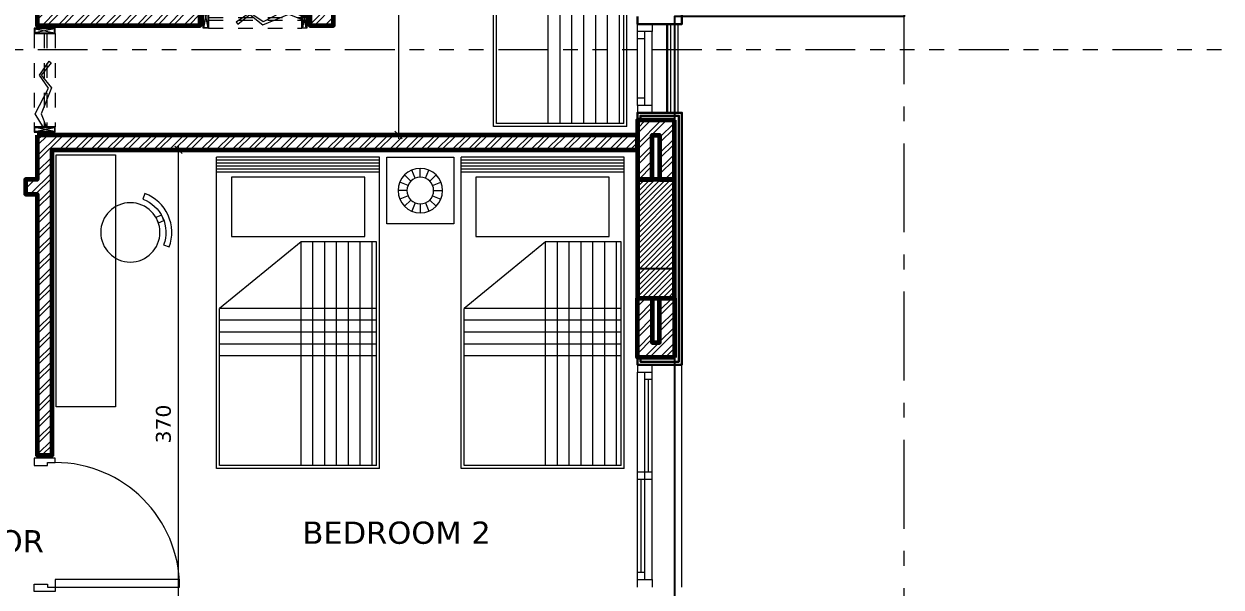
# Model space of a CAD drawing. Header units: inches. Extents: x -48 to 777, y -156 to 510.
# Drawn here: x 304.19 to 312.27, y 138.11 to 141.91 of the extents above; entities that cross this region are included whole.
import ezdxf

# ---------------------------------------------------------------- set-up
doc = ezdxf.new("R2010")
doc.units = ezdxf.units.IN
doc.header["$MEASUREMENT"] = 0
doc.set_wipeout_variables(frame=1)
for name, pattern in [('ACAD_ISO06W100', [36, 24, -3, 0, -3, 0, -3, 0, -3]), ('ACAD_ISO10W100', [18, 12, -3, 0, -3]), ('HIDDEN', [0.375, 0.25, -0.125]), ('HIDDEN2', [0.1875, 0.125, -0.0625])]:
    doc.linetypes.add(name, pattern=pattern)
doc.layers.get('Defpoints').update_dxf_attribs({"lineweight": 5})
for name, color, linetype, lineweight in [('A-AXIS', 253, 'ACAD_ISO10W100', 5), ('A-DIM', 9, 'Continuous', 5), ('A-DOORS', 38, 'Continuous', 20), ('A-FURN1', 211, 'Continuous', 15), ('A-HIDDEN', 254, 'HIDDEN', 5), ('A-LEVELS', 139, 'Continuous', 20), ('A-LIMIT LOT', 235, 'ACAD_ISO10W100', 20), ('A-NOTES', 151, 'Continuous', 20), ('A-PILLARS', 1, 'Continuous', 60), ('A-TEXT', 50, 'Continuous', 15), ('A-WALLS', 7, 'Continuous', 60), ('A-WINDOWS', 4, 'Continuous', 20), ('C-STONE', 42, 'Continuous', 30), ('C-WOOD', 28, 'Continuous', 30), ('D-STONE', 52, 'Continuous', 20), ('D-WOOD', 32, 'Continuous', 20), ('H-PILLARS', 61, 'Continuous', 5), ('H-WALLS', 51, 'Continuous', 5)]:
    doc.layers.add(name, color=color, linetype=linetype, lineweight=lineweight)
doc.layers.add('HH-GREY', color=253, linetype='Continuous', lineweight=5, true_color=0x828282)
for name, color, linetype in [('pts pc', 7, 'Continuous'), ('str-columns', 3, 'Continuous'), ('str-first-slab', 5, 'Continuous'), ('str-second-slab', 5, 'Continuous')]:
    doc.layers.add(name, color=color, linetype=linetype)
doc.styles.add('2mm', font='simplex.shx', dxfattribs={"height": 0.5})
doc.styles.add('5mm', font='simplex_.ttf', dxfattribs={"height": 5})
doc.styles.add('ROMAND', font='verdana.ttf')
doc.dimstyles.new('M-1.50', dxfattribs={"dimtxt": 0.1, "dimasz": 0.05, "dimexe": 0.025, "dimexo": 0.025, "dimgap": 0.05, "dimtad": 1, "dimlfac": 100, "dimrnd": 0.5, "dimzin": 9, "dimdsep": 46, "dimtxsty": 'ROMAND', "dimblk": 'OBLIQUE', "dimcen": 1, "dimdle": 0.025, "dimclrd": 256, "dimclre": 256, "dimclrt": 2, "dimadec": 0, "dimazin": 0, "dimtfac": 0.666667, "dimtmove": 2, "dimatfit": 3, "dimfxl": 0.04, "dimtolj": 1, "dimtzin": 5, "dimlwd": -1, "dimlwe": -1, "dimarcsym": 0})
pattern_1 = [(45, (-242.49175, -175.21088), (-0.053033009, 0.053033009), []), (45, (-242.4564, -175.21088), (-0.053033009, 0.053033009), [])]
pattern_2 = [(45, (-198, 0), (-0.053033009, 0.053033009), []), (45, (-197.964645, 0), (-0.053033009, 0.053033009), [])]

# ---------------------------------------------------------------- blocks, each defined once
blk = doc.blocks.new('gkjhg')
at = {"layer": 'A-FURN1', "extrusion": (0, 0, -1)}
for p, q in [((566.8796, 146.1703), (568.9796, 146.1703)), ((566.8796, 146.1703), (566.8796, 145.0703)), ((566.8996, 146.1503), (566.8996, 145.0903)), ((566.8996, 146.1503), (568.4096, 146.1503)), ((568.4096, 146.1503), (568.4096, 145.6403)), ((568.9796, 146.1703), (568.9796, 145.0703)), ((568.4446, 146.0703), (568.8446, 146.0703)), ((568.4446, 145.1703), (568.4446, 146.0703)), ((568.8446, 146.0703), (568.8446, 145.1703)), ((568.4096, 145.6403), (567.9596, 145.0903)), ((568.8446, 145.1703), (568.4446, 145.1703)), ((566.8796, 145.0703), (568.9796, 145.0703)), ((566.8996, 145.0903), (567.9596, 145.0903))]:
    blk.add_line(p, q, dxfattribs=at)
at = {"layer": 'HH-GREY', "extrusion": (0, 0, -1)}
for p, q in [((567.6396, 146.1503), (567.6396, 145.0903)), ((567.7196, 146.1503), (567.7196, 145.0903)), ((567.7996, 146.1503), (567.7996, 145.0903)), ((567.8796, 146.1503), (567.8796, 145.0903)), ((567.9596, 146.1503), (567.9596, 145.0903)), ((568.8796, 146.1703), (568.8796, 145.0703)), ((568.8996, 146.1703), (568.8996, 145.0703)), ((568.9196, 146.1703), (568.9196, 145.0703)), ((568.9396, 146.1703), (568.9396, 145.0703)), ((568.9596, 146.1703), (568.9596, 145.0703)), ((566.8996, 146.1203), (568.4096, 146.1203)), ((566.8996, 146.0403), (568.4096, 146.0403)), ((566.8996, 145.9603), (568.4096, 145.9603)), ((566.8996, 145.8803), (568.4096, 145.8803)), ((566.8996, 145.8003), (568.4096, 145.8003)), ((566.8996, 145.7203), (568.4096, 145.7203)), ((566.8996, 145.6403), (568.4096, 145.6403))]:
    blk.add_line(p, q, dxfattribs=at)
blk = doc.blocks.new('dzhgjfcgxbf')
for p, q in [((631.551, 370.256), (631.481, 370.326)), ((631.6, 370.288), (631.562, 370.381)), ((631.657, 370.3), (631.657, 370.4)), ((631.715, 370.288), (631.753, 370.381)), ((631.764, 370.256), (631.834, 370.326)), ((631.507, 370.15), (631.407, 370.15)), ((631.519, 370.207), (631.426, 370.245)), ((631.796, 370.207), (631.888, 370.245)), ((631.807, 370.15), (631.907, 370.15)), ((631.519, 370.092), (631.426, 370.054)), ((631.551, 370.044), (631.481, 369.973)), ((631.6, 370.011), (631.562, 369.919)), ((631.657, 370), (631.657, 369.9)), ((631.715, 370.011), (631.753, 369.919)), ((631.764, 370.044), (631.834, 369.973)), ((631.796, 370.092), (631.888, 370.054))]:
    blk.add_line(p, q)
for radius in [0.25, 0.15]:
    blk.add_circle((631.657, 370.15), radius)
blk = doc.blocks.new('*U25')
for p, q in [((50, 100), (1450, 100)), ((100, 100), (100, 50)), ((725, 0), (725, 100)), ((775, 0), (775, 100)), ((50, 50), (1450, 50)), ((50, 0), (1450, 0)), ((100, 75), (725, 75)), ((775, 25), (1400, 25)), ((1400, 0), (1400, 50))]:
    blk.add_line(p, q)
for points in [[(0, 100), (50, 100), (50, 0), (0, 0)], [(1500, 100), (1450, 100), (1450, 0), (1500, 0)]]:
    blk.add_lwpolyline(points)
blk = doc.blocks.new('*U26')
for p, q in [((50, 100), (550, 100)), ((50, 50), (550, 50)), ((50, 0), (550, 0)), ((500, 50), (500, 0))]:
    blk.add_line(p, q)
for points in [[(0, 100), (50, 100), (50, 0), (0, 0)], [(600, 100), (550, 100), (550, 0), (600, 0)], [(100, 50), (100, 0)]]:
    blk.add_lwpolyline(points)
blk = doc.blocks.new('*U34')
for points in [[(130, -160), (100, -160), (100, -20), (150, -20), (150, -110), (130, -110), (130, -160)], [(970, -160), (1000, -160), (1000, -20), (950, -20), (950, -110), (970, -110), (970, -160)], [(180, -1000), (180, -160), (130, -160), (130, -1000)]]:
    blk.add_lwpolyline(points, close=True)
blk.add_arc((130, -160), 840, 270, 0)
blk = doc.blocks.new('vnkhjghg')
at = {"extrusion": (0, 0, -1)}
for points in [[(-757.0152, 41.8368), (-757.0011, 41.7994, 0.414214), (-757.1411, 41.4902), (-757.1785, 41.4761, -0.414214)], [(-757.1426, 41.6552, -0.041739), (-757.1261, 41.6917), (-757.0895, 41.6751, 0.050126), (-757.106, 41.6387)]]:
    blk.add_lwpolyline(points, format="xyb", close=True, dxfattribs=at)
blk.add_circle((-756.9165, 41.5748), 0.2, dxfattribs=at)
blk = doc.blocks.new('_Oblique')
at = {"color": 0, "linetype": 'ByBlock', "lineweight": -2}
blk.add_line((-0.5, -0.5), (0.5, 0.5), dxfattribs=at)
blk = doc.blocks.new('*D111')
at = {"layer": 'A-DIM', "transparency": 16777216}
blk.add_line((305.2306, 137.3319), (305.2306, 141.0819), dxfattribs=at)
at = {"layer": 'Defpoints', "color": 0, "transparency": 16777216}
for p in [(305.2306, 141.0569), (305.2306, 141.0569), (305.2306, 137.3569)]:
    blk.add_point(p, dxfattribs=at)
at = {"layer": 'A-DIM', "transparency": 16777216, "xscale": 0.05, "yscale": 0.05, "zscale": 0.05}
for p, rotation in [((305.2306, 141.0569), 90), ((305.2306, 137.3569), 270)]:
    blk.add_blockref('_Oblique', p, dxfattribs=dict(at, rotation=rotation))
at = {"layer": 'A-DIM', "color": 2, "transparency": 16777216, "insert": (305.1285, 139.2069), "char_height": 0.1, "attachment_point": 5, "rotation": 90, "style": 'ROMAND'}
blk.add_mtext('\\A1;370', dxfattribs=at)
blk = doc.blocks.new('*D113')
at = {"layer": 'A-DIM', "transparency": 16777216}
blk.add_line((306.7142, 143.1819), (306.7142, 141.1319), dxfattribs=at)
at = {"layer": 'Defpoints', "color": 0, "transparency": 16777216}
for p in [(306.7142, 143.1569), (306.7142, 141.1569), (306.7142, 141.1569)]:
    blk.add_point(p, dxfattribs=at)
at = {"layer": 'A-DIM', "transparency": 16777216, "xscale": 0.05, "yscale": 0.05, "zscale": 0.05}
for p, rotation in [((306.7142, 143.1569), 90), ((306.7142, 141.1569), 270)]:
    blk.add_blockref('_Oblique', p, dxfattribs=dict(at, rotation=rotation))
at = {"layer": 'A-DIM', "color": 2, "transparency": 16777216, "insert": (306.6122, 142.1569), "char_height": 0.1, "attachment_point": 5, "rotation": 90, "style": 'ROMAND'}
blk.add_mtext('\\A1;200', dxfattribs=at)
blk = doc.blocks.new('*D260')
at = {"layer": 'A-DIM', "transparency": 16777216}
for p, q in [((304.2518, 146.5584), (303.378, 146.5584)), ((303.403, 146.5834), (303.403, 140.8519))]:
    blk.add_line(p, q, dxfattribs=at)
at = {"layer": 'Defpoints', "color": 0, "transparency": 16777216}
for p in [(304.2768, 146.5584), (303.403, 140.8769), (303.403, 140.8769)]:
    blk.add_point(p, dxfattribs=at)
at = {"layer": 'A-DIM', "transparency": 16777216, "xscale": 0.05, "yscale": 0.05, "zscale": 0.05}
for p, rotation in [((303.403, 146.5584), 90), ((303.403, 140.8769), 270)]:
    blk.add_blockref('_Oblique', p, dxfattribs=dict(at, rotation=rotation))
at = {"layer": 'A-DIM', "color": 2, "transparency": 16777216, "insert": (303.3007, 143.7177), "char_height": 0.1, "attachment_point": 5, "rotation": 90, "style": 'ROMAND'}
blk.add_mtext('\\A1;568', dxfattribs=at)
blk = doc.blocks.new('43535423')
for p, q in [((4445436.5, 161855), (4445462.8, 161986.3)), ((4445436.5, 161986.3), (4445462.8, 161855)), ((4446097.1, 161850.7), (4446097.1, 161990.7)), ((4446127.8, 161855), (4446101.5, 161986.3)), ((4446127.8, 161986.3), (4446101.5, 161855))]:
    blk.add_line(p, q)
at = {"linetype": 'HIDDEN2'}
for p, q in [((4445467.1, 161990.7), (4446097.1, 161990.7)), ((4445467.1, 161924), (4446097.1, 161924)), ((4445467.1, 161906.5), (4446097.1, 161906.5)), ((4445467.1, 161850.7), (4446097.1, 161850.7))]:
    blk.add_line(p, q, dxfattribs=at)
for points in [[(4445432.1, 161850.7), (4445432.1, 161990.7), (4445467.1, 161990.7), (4445467.1, 161850.7)], [(4445436.5, 161855), (4445436.5, 161986.3), (4445462.8, 161986.3), (4445462.8, 161855)], [(4446097.1, 161850.7), (4446097.1, 161990.7), (4446132.1, 161990.7), (4446132.1, 161850.7)], [(4446127.8, 161855), (4446127.8, 161986.3), (4446101.5, 161986.3), (4446101.5, 161855)]]:
    blk.add_lwpolyline(points, close=True)
blk.add_lwpolyline([(4445665.1, 161877.8), (4445747.1, 161943.4), (4445833.2, 161874.6), (4446009.6, 161945.2), (4446093.9, 161911.5), (4446100.4, 161927.8), (4446009.6, 161984.1), (4445836.1, 161894.7), (4445747.1, 161955.6), (4445654.2, 161891.5), (4445665.1, 161877.8)])
blk.add_circle((4446097.1, 161919.6), 4.38)
blk = doc.blocks.new('bed 90')
at = {"layer": 'A-FURN1', "extrusion": (0, 0, -1)}
for p, q in [((556.9278, 316.6009), (556.9278, 318.5009)), ((557.0278, 318.4659), (557.0278, 318.1659)), ((557.7278, 318.4659), (557.0278, 318.4659)), ((557.7278, 318.1659), (557.7278, 318.4659)), ((557.8278, 316.6009), (557.8278, 318.5009)), ((557.0278, 318.1659), (557.7278, 318.1659)), ((557.2978, 318.1309), (556.9478, 317.6809)), ((557.8078, 318.1309), (557.2978, 318.1309)), ((557.8078, 316.6209), (557.8078, 318.1309)), ((556.9478, 316.6209), (556.9478, 317.6809)), ((557.8278, 316.6009), (556.9278, 316.6009)), ((557.8078, 316.6209), (556.9478, 316.6209))]:
    blk.add_line(p, q, dxfattribs=at)
at = {"layer": 'A-FURN1'}
blk.add_line((557.8278, 318.5009), (556.9278, 318.5009), dxfattribs=at)
at = {"layer": 'HH-GREY', "extrusion": (0, 0, -1)}
for p, q in [((557.2978, 316.6209), (557.2978, 318.1309)), ((557.3778, 316.6209), (557.3778, 318.1309)), ((557.4578, 316.6209), (557.4578, 318.1309)), ((557.5378, 316.6209), (557.5378, 318.1309)), ((557.6178, 316.6209), (557.6178, 318.1309)), ((557.6978, 316.6209), (557.6978, 318.1309)), ((557.7778, 316.6209), (557.7778, 318.1309)), ((557.8078, 317.6809), (556.9478, 317.6809)), ((557.8078, 317.6009), (556.9478, 317.6009)), ((557.8078, 317.5209), (556.9478, 317.5209)), ((557.8078, 317.4409), (556.9478, 317.4409)), ((557.8078, 317.3609), (556.9478, 317.3609))]:
    blk.add_line(p, q, dxfattribs=at)
blk = doc.blocks.new('*D1167')
at = {"layer": 'A-DIM', "transparency": 16777216}
blk.add_line((306.7142, 143.1821), (306.7142, 141.1321), dxfattribs=at)
at = {"layer": 'Defpoints', "color": 0, "transparency": 16777216}
for p in [(306.7142, 143.1571), (306.7142, 141.1571), (306.7142, 141.1571)]:
    blk.add_point(p, dxfattribs=at)
at = {"layer": 'A-DIM', "transparency": 16777216, "xscale": 0.05, "yscale": 0.05, "zscale": 0.05}
for p, rotation in [((306.7142, 143.1571), 90), ((306.7142, 141.1571), 270)]:
    blk.add_blockref('_Oblique', p, dxfattribs=dict(at, rotation=rotation))
at = {"layer": 'A-DIM', "color": 2, "transparency": 16777216, "insert": (306.6122, 142.1571), "char_height": 0.1, "attachment_point": 5, "rotation": 90, "style": 'ROMAND'}
blk.add_mtext('\\A1;200', dxfattribs=at)
blk = doc.blocks.new('LOT 688  TOPOGRAPHIC PLAN')
at = {"layer": 'A-LEVELS', "color": 209, "linetype": 'Continuous'}
blk.add_lwpolyline([(-315977.6076, -27919.00654), (-315977.34738, -27918.20383), (-315977.18257, -27917.85413), (-315976.99399, -27917.54637), (-315976.7839, -27917.27916), (-315976.55457, -27917.05109), (-315976.30825, -27916.86078), (-315976.0472, -27916.70681), (-315975.48998, -27916.50232), (-315974.90097, -27916.42644), (-315974.29678, -27916.46462), (-315973.68554, -27916.58356), (-315973.07251, -27916.74337), (-315972.46289, -27916.9042), (-315971.86191, -27917.02617), (-315971.27481, -27917.0694), (-315970.70379, -27916.99519), (-315970.53841, -27917.00731), (-315970.54748, -27917.04972), (-315970.61805, -27917.10984), (-315970.88805, -27917.37097), (-315971.06119, -27917.64262), (-315971.14557, -27917.92218), (-315971.14929, -27918.20701), (-315971.08044, -27918.49448), (-315970.94712, -27918.78197), (-315970.75741, -27919.06684)], dxfattribs=at)
at = {"layer": 'pts pc', "linetype": 'Continuous'}
for points in [[(-315970.35261, -27916.71466), (-315971.06339, -27917.41786)], [(-315970.3564, -27917.42165), (-315971.0596, -27916.71087)], [(-315973.94379, -27917.85743), (-315974.65457, -27918.56063)], [(-315973.94758, -27918.56442), (-315974.65078, -27917.85364)]]:
    blk.add_lwpolyline(points, dxfattribs=at)
at = {"layer": 'A-NOTES', "linetype": 'Continuous', "style": '5mm'}
blk.add_text('688', height=2, rotation=346.245633, dxfattribs=at).set_placement((-315981.70648, -27916.11756))
at = {"layer": 'pts pc', "color": 1, "char_height": 0.5, "width": 2.9761905, "attachment_point": 1, "rotation": 359.692852, "style": '2mm'}
for s, insert in [('\\Fsimplex.shx;\\W1.0000000000;\\T1.0000000000;\\o\\l94.661', (-315973.79784, -27917.96171)), ('\\Fsimplex.shx;\\W1.0000000000;\\T1.0000000000;\\o\\l95.165', (-315978.42215, -27918.19392))]:
    blk.add_mtext(s, dxfattribs=dict(at, insert=insert))
at = {"linetype": 'Continuous'}
blk.add_wipeout([(-315996.80172, -27893.57917), (-315969.32038, -27896.23659), (-315969.32038, -27930.53073), (-315964.08799, -27936.87852), (-315964.6636, -27941.43051), (-315970.22923, -27937.16678), (-315985.1164, -27950.2257)], dxfattribs=at).dxf.layer = 'A-LIMIT LOT'
at = {"layer": 'A-HIDDEN', "linetype": 'ACAD_ISO10W100', "ltscale": 0.05}
blk.add_lwpolyline([(-315992.30527, -27900.52725), (-315983.21966, -27944.57125), (-315970.69258, -27933.58259), (-315972.32038, -27931.60779), (-315972.32038, -27902.3323)], close=True, dxfattribs=at)

msp = doc.modelspace()

# ---------------------------------------------------------------- block references
at = {"layer": 'pts pc'}
msp.add_blockref('LOT 688  TOPOGRAPHIC PLAN', (316282.44716, 28057.10823), dxfattribs=at)

# ---------------------------------------------------------------- next in the draw order: hatches: boundary and pattern name
at = {"layer": 'H-PILLARS', "linetype": 'Continuous'}
h = msp.add_hatch(dxfattribs=at)
h.set_pattern_fill('ANSI31', color=256, scale=0.2)
h.set_pattern_definition([(45, (-249.529807, -172.60263), (-0.0176776695, 0.0176776695), [])])
h.paths.add_polyline_path([(308.32678, 140.05688), (308.57678, 140.05688), (308.57678, 140.85688), (308.32678, 140.85688)])
at = {"layer": 'H-WALLS'}
h = msp.add_hatch(dxfattribs=at)
h.set_pattern_fill('ANSI32', color=256, scale=0.2)
h.set_pattern_definition(pattern_2)
h.paths.add_polyline_path([(304.37678, 143.25688), (304.37678, 145.31845), (304.27678, 145.31845), (304.27678, 141.89688), (305.37678, 141.89688), (305.37678, 141.99689), (304.37678, 141.99689), (304.37678, 143.15688), (306.17678, 143.15688), (306.17678, 141.99689), (306.11678, 141.99689), (306.11678, 141.89688), (306.27678, 141.89688), (306.27678, 143.15688), (308.32678, 143.15688), (308.32678, 143.25688)])
h = msp.add_hatch(dxfattribs=at)
h.set_pattern_fill('ANSI32', color=256, scale=0.2)
h.set_pattern_definition(pattern_1)
h.paths.add_polyline_path([(308.57678, 141.25688), (308.32678, 141.25688), (308.32678, 140.85688), (308.42678, 140.85688), (308.42678, 141.15688), (308.47678, 141.15688), (308.47678, 140.85688), (308.57678, 140.85688)], flags=17)
h = msp.add_hatch(dxfattribs=at)
h.set_pattern_fill('ANSI32', color=256, scale=0.2)
h.set_pattern_definition(pattern_2)
h.paths.add_polyline_path([(304.27678, 141.15688), (304.27678, 140.85688), (304.19678, 140.85688), (304.19678, 140.75688), (304.27678, 140.75688), (304.27678, 138.99688), (304.37678, 138.99688), (304.37678, 141.05688), (308.32678, 141.05688), (308.32678, 141.15688)])
h = msp.add_hatch(dxfattribs=at)
h.set_pattern_fill('ANSI32', color=256, scale=0.2)
h.set_pattern_definition(pattern_1)
h.paths.add_polyline_path([(308.57678, 139.65688), (308.32678, 139.65688), (308.32678, 140.05688), (308.42678, 140.05688), (308.42678, 139.75688), (308.47678, 139.75688), (308.47678, 140.05688), (308.57678, 140.05688)], flags=17)

# ---------------------------------------------------------------- next in the draw order: linework, layer by layer
at = {"layer": 'A-AXIS', "linetype": 'ACAD_ISO06W100', "ltscale": 0.014}
msp.add_line((289.77664, 141.73298), (313.66993, 141.73298), dxfattribs=at)
at = {"layer": 'A-FURN1'}
msp.add_lwpolyline([(304.40353, 141.02332), (304.80353, 141.02332), (304.80353, 139.32332), (304.40353, 139.32332)], close=True, dxfattribs=at)
at = {"layer": 'A-FURN1', "extrusion": (0, 0, -1)}
msp.add_lwpolyline([(-307.08671, 141.00688), (-307.08671, 140.55688), (-306.63671, 140.55688), (-306.63671, 141.00688)], close=True, dxfattribs=at)
at = {"layer": 'A-PILLARS'}
msp.add_lwpolyline([(308.32678, 140.05688), (308.57678, 140.05688), (308.57678, 140.85688), (308.32678, 140.85688)], close=True, dxfattribs=at)
at = {"layer": 'A-WALLS'}
msp.add_lwpolyline([(304.37678, 143.25688), (304.37678, 145.31845), (304.27678, 145.31845), (304.27678, 141.89688), (305.37678, 141.89688), (305.37678, 141.99689), (304.37678, 141.99689), (304.37678, 143.15688), (306.17678, 143.15688), (306.17678, 141.99689), (306.11678, 141.99689), (306.11678, 141.89688), (306.27678, 141.89688), (306.27678, 143.15688), (308.32678, 143.15688), (308.32678, 143.25688), (304.37678, 143.25688)], dxfattribs=at)
for points in [[(308.57678, 141.25688), (308.32678, 141.25688), (308.32678, 140.85688), (308.42678, 140.85688), (308.42678, 141.15688), (308.47678, 141.15688), (308.47678, 140.85688), (308.57678, 140.85688)], [(304.27678, 141.15688), (304.27678, 140.85688), (304.19678, 140.85688), (304.19678, 140.75688), (304.27678, 140.75688), (304.27678, 138.99688), (304.37678, 138.99688), (304.37678, 141.05688), (308.32678, 141.05688), (308.32678, 141.15688)], [(308.57678, 139.65688), (308.32678, 139.65688), (308.32678, 140.05688), (308.42678, 140.05688), (308.42678, 139.75688), (308.47678, 139.75688), (308.47678, 140.05688), (308.57678, 140.05688)]]:
    msp.add_lwpolyline(points, close=True, dxfattribs=at)
at = {"layer": 'C-STONE', "linetype": 'Continuous'}
for points in [[(308.57678, 143.85688), (308.62678, 143.85688), (308.62678, 143.55688), (308.62678, 143.55688), (308.62678, 141.90605), (308.32678, 141.90605), (308.32678, 141.95605)], [(308.32678, 141.25688), (308.32678, 141.30688), (308.62678, 141.30688), (308.62678, 139.60688), (308.32678, 139.60688), (308.32678, 139.65688)], [(308.34678, 141.25688), (308.34678, 141.28688), (308.60678, 141.28688), (308.60678, 139.62688), (308.34678, 139.62688), (308.34678, 139.65688)]]:
    msp.add_lwpolyline(points, dxfattribs=at)
at = {"layer": 'C-WOOD'}
msp.add_line((308.52678, 141.30688), (308.52678, 141.90605), dxfattribs=at)
at = {"layer": 'D-STONE', "linetype": 'Continuous'}
msp.add_line((308.62678, 138.10688), (308.62678, 139.60688), dxfattribs=at)
at = {"layer": 'D-WOOD'}
for p, q in [((308.55178, 141.30688), (308.55178, 141.90605)), ((308.60178, 141.30688), (308.60178, 141.90605))]:
    msp.add_line(p, q, dxfattribs=at)
at = {"layer": 'str-columns'}
msp.add_lwpolyline([(308.32678, 140.25688), (308.57678, 140.25688), (308.57678, 140.85688), (308.32678, 140.85688)], close=True, dxfattribs=at)
at = {"layer": 'str-first-slab'}
msp.add_lwpolyline([(305.52678, 155.05831), (305.52678, 155.70845), (310.07678, 155.70845), (310.0769, 153.20864), (308.42678, 153.20864), (308.42678, 147.60861), (310.12678, 147.60861), (310.12678, 141.95682), (308.57678, 141.95682), (308.57678, 129.60688)], dxfattribs=at)
at = {"layer": 'str-second-slab'}
msp.add_lwpolyline([(305.52678, 155.75845), (305.52678, 155.70845), (310.07678, 155.70845), (310.0769, 153.20864), (308.42678, 153.20864), (308.42678, 147.60861), (310.12678, 147.60861), (310.12678, 141.95682), (308.57678, 141.95682), (308.57678, 129.60688)], dxfattribs=at)

# ---------------------------------------------------------------- next in the draw order: block references
at = {"layer": 'A-DOORS', "xscale": 0.001, "yscale": 0.001, "zscale": 0.001}
msp.add_blockref('43535423', (-4140.03537, -19.97377), dxfattribs=at)
at = {"layer": 'A-DOORS'}
for name, p, xscale, yscale, zscale, rotation in [('43535423', (466.24743, 4587.30903), -0.001, 0.001, 0.001, 90), ('*U34', (304.23678, 137.97688), 0.0009999999999906, 0.0009999999999906, 0.0009999999999906, 90.00000000000001)]:
    msp.add_blockref(name, p, dxfattribs=dict(at, xscale=xscale, yscale=yscale, zscale=zscale, rotation=rotation))
at = {"layer": 'A-FURN1'}
for name, p in [('bed 90', (-249.57275, -175.38681)), ('vnkhjghg', (-452.01187, 98.92537))]:
    msp.add_blockref(name, p, dxfattribs=at)
at = {"layer": 'A-FURN1', "xscale": -1, "rotation": 270.0000000273443}
for p in [(160.41638, -427.97274), (162.06638, -427.97274)]:
    msp.add_blockref('gkjhg', p, dxfattribs=at)
at = {"layer": 'A-FURN1', "extrusion": (0, 0, -1), "xscale": 0.5999999999999998, "yscale": 0.5999999999999998, "zscale": 0.5999999999999998, "rotation": 269.9996903654621}
msp.add_blockref('dzhgjfcgxbf', (-528.94941, 519.77755), dxfattribs=at)
at = {"layer": 'A-WINDOWS', "yscale": 0.0009999999999906004, "zscale": 0.0009999999999906004}
for name, p, xscale, rotation in [('*U26', (308.32678, 141.30605), -0.0009999999999906004, 269.9999999995543), ('*U25', (308.42678, 138.10688), 0.0009999999999906004, 90.00000000281167)]:
    msp.add_blockref(name, p, dxfattribs=dict(at, xscale=xscale, rotation=rotation))

# ---------------------------------------------------------------- next in the draw order: texts
at = {"layer": 'A-TEXT', "char_height": 0.15, "width": 2.3447222, "attachment_point": 1, "style": 'ROMAND'}
for s, insert in [('BEDROOM 2', (306.06637, 138.54875, -95)), ('CORRIDOR', (303.20575, 138.49104, -95))]:
    msp.add_mtext(s, dxfattribs=dict(at, insert=insert))

# ---------------------------------------------------------------- next in the draw order: dimensions: what is measured, and where the dimension line sits
at = {"layer": 'A-DIM'}
for base, p1, p2, picture, middle in [((303.40303, 140.87688), (304.27678, 146.55845), (303.40303, 140.87688), '*D260', (303.30074, 143.71767)), ((306.71424, 141.15712), (306.71424, 143.15712), (306.71424, 141.15712), '*D1167', (306.61215, 142.15712)), ((306.71424, 141.15688), (306.71424, 143.15688), (306.71424, 141.15688), '*D113', (306.61215, 142.15688)), ((305.23056, 141.05688), (305.23056, 137.35688), (305.23056, 141.05688), '*D111', (305.12848, 139.20688))]:
    dim = msp.add_linear_dim(base=base, p1=p1, p2=p2, angle=90, dimstyle='M-1.50', dxfattribs=at)
    dim.commit()
    dim.dimension.update_dxf_attribs({"geometry": picture, "text_midpoint": middle})

doc.saveas('drawing.dxf')
